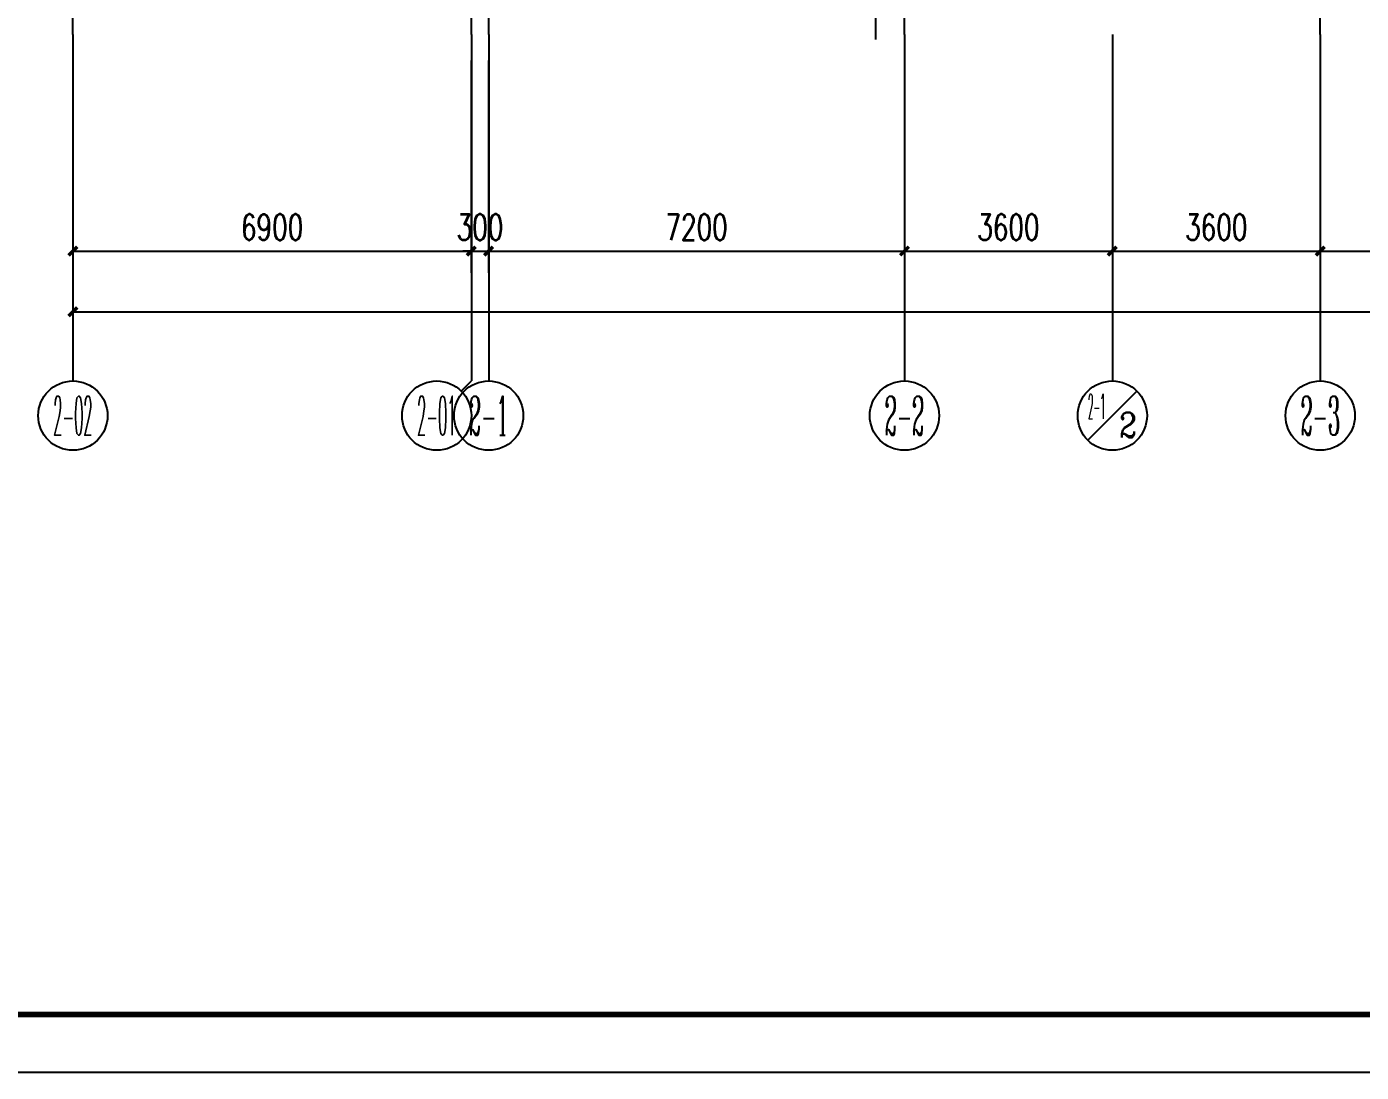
# Model space of a CAD drawing. Extents: x -6243262 to 3079315, y -2914302 to 172723.
# Drawn here: x -2683831 to -2660720, y -742442 to -724338 of the extents above; entities that cross this region are included whole.
import ezdxf
from ezdxf.enums import TextEntityAlignment as Align

# ---------------------------------------------------------------- set-up
doc = ezdxf.new("R2010")
doc.units = 0
doc.header["$LTSCALE"] = 1000
doc.linetypes.add('DOTE', pattern=[2.42, 2, -0.2, 0.02, -0.2])
for name, color, linetype in [('AXIS', 3, 'Continuous'), ('AXIS_TEXT', 7, 'Continuous'), ('DOTE', 24, 'Continuous'), ('PUB_TITLE', 4, 'Continuous')]:
    doc.layers.add(name, color=color, linetype=linetype)
doc.styles.add('_TCH_AXIS', font='COMPLEX', dxfattribs={"bigfont": 'GBCBIG'})
doc.styles.add('_TCH_DIM_T3', font='SIMPLEX', dxfattribs={"width": 0.705882, "bigfont": 'GBCBIG'})
doc.styles.add('COMPLEX', font='COMPLEX')
doc.dimstyles.new('_TCH_ARCH&&150', dxfattribs={"dimtxt": 446.25, "dimasz": 150, "dimexe": 375, "dimexo": 450, "dimgap": 189.375, "dimtad": 1, "dimdec": 0, "dimzin": 0, "dimdsep": 46, "dimtxsty": '_TCH_DIM_T3', "dimblk": 'ARCHTICK', "dimcen": 0.09, "dimclrt": 7, "dimazin": 2, "dimtfac": 1, "dimtdec": 0, "dimtix": 1, "dimtmove": 2, "dimatfit": 3, "dimfxl": 0, "dimtolj": 1, "dimtzin": 0, "dimarcsym": 0})

# ---------------------------------------------------------------- blocks, each defined once
blk = doc.blocks.new('_ArchTick')
at = {"color": 0, "linetype": 'ByBlock', "const_width": 0.4}
blk.add_lwpolyline([(-0.5, -0.5), (0.5, 0.5)], dxfattribs=at)
blk = doc.blocks.new('*D1196')
at = {"layer": 'AXIS', "color": 0, "lineweight": -2, "transparency": 16777216}
for p, q in [((-2683031, -724923), (-2683031, -728598)), ((-2676131, -724923), (-2676131, -728598)), ((-2683031, -728223), (-2676131, -728223))]:
    blk.add_line(p, q, dxfattribs=at)
at = {"layer": 'Defpoints', "color": 0, "transparency": 16777216}
for p in [(-2683031, -724473), (-2676131, -724473), (-2676131, -728223)]:
    blk.add_point(p, dxfattribs=at)
at = {"layer": 'AXIS', "color": 0, "lineweight": -2, "transparency": 16777216, "xscale": 150, "yscale": 150, "zscale": 150, "rotation": 180}
blk.add_blockref('_ArchTick', (-2683031, -728223), dxfattribs=at)
at = {"layer": 'AXIS', "color": 0, "lineweight": -2, "transparency": 16777216, "xscale": 150, "yscale": 150, "zscale": 150}
blk.add_blockref('_ArchTick', (-2676131, -728223), dxfattribs=at)
at = {"layer": 'AXIS', "color": 7, "transparency": 16777216, "insert": (-2679581, -727810), "char_height": 446.2, "attachment_point": 5, "style": '_TCH_DIM_T3'}
blk.add_mtext('\\A1;6900', dxfattribs=at)
blk = doc.blocks.new('*D1197')
at = {"layer": 'AXIS', "color": 0, "lineweight": -2, "transparency": 16777216}
for p, q in [((-2676131, -724923), (-2676131, -728598)), ((-2675831, -724923), (-2675831, -728598)), ((-2676131, -728223), (-2676281, -728223)), ((-2676131, -728223), (-2675831, -728223)), ((-2675831, -728223), (-2675681, -728223))]:
    blk.add_line(p, q, dxfattribs=at)
at = {"layer": 'Defpoints', "color": 0, "transparency": 16777216}
for p in [(-2676131, -724473), (-2675831, -724473), (-2675831, -728223)]:
    blk.add_point(p, dxfattribs=at)
at = {"layer": 'AXIS', "color": 0, "lineweight": -2, "transparency": 16777216, "xscale": 150, "yscale": 150, "zscale": 150}
blk.add_blockref('_ArchTick', (-2676131, -728223), dxfattribs=at)
at = {"layer": 'AXIS', "color": 0, "lineweight": -2, "transparency": 16777216, "xscale": 150, "yscale": 150, "zscale": 150, "rotation": 180}
blk.add_blockref('_ArchTick', (-2675831, -728223), dxfattribs=at)
at = {"layer": 'AXIS', "color": 7, "transparency": 16777216, "insert": (-2675981, -727810), "char_height": 446.2, "attachment_point": 5, "style": '_TCH_DIM_T3'}
blk.add_mtext('\\A1;300', dxfattribs=at)
blk = doc.blocks.new('*D1198')
at = {"layer": 'AXIS', "color": 0, "lineweight": -2, "transparency": 16777216}
for p, q in [((-2675831, -724923), (-2675831, -728598)), ((-2668631, -724923), (-2668631, -728598)), ((-2675831, -728223), (-2668631, -728223))]:
    blk.add_line(p, q, dxfattribs=at)
at = {"layer": 'Defpoints', "color": 0, "transparency": 16777216}
for p in [(-2675831, -724473), (-2668631, -724473), (-2668631, -728223)]:
    blk.add_point(p, dxfattribs=at)
at = {"layer": 'AXIS', "color": 0, "lineweight": -2, "transparency": 16777216, "xscale": 150, "yscale": 150, "zscale": 150, "rotation": 180}
blk.add_blockref('_ArchTick', (-2675831, -728223), dxfattribs=at)
at = {"layer": 'AXIS', "color": 0, "lineweight": -2, "transparency": 16777216, "xscale": 150, "yscale": 150, "zscale": 150}
blk.add_blockref('_ArchTick', (-2668631, -728223), dxfattribs=at)
at = {"layer": 'AXIS', "color": 7, "transparency": 16777216, "insert": (-2672231, -727810), "char_height": 446.2, "attachment_point": 5, "style": '_TCH_DIM_T3'}
blk.add_mtext('\\A1;7200', dxfattribs=at)
blk = doc.blocks.new('*D1199')
at = {"layer": 'AXIS', "color": 0, "lineweight": -2, "transparency": 16777216}
for p, q in [((-2668631, -724923), (-2668631, -728598)), ((-2665031, -724923), (-2665031, -728598)), ((-2668631, -728223), (-2665031, -728223))]:
    blk.add_line(p, q, dxfattribs=at)
at = {"layer": 'Defpoints', "color": 0, "transparency": 16777216}
for p in [(-2668631, -724473), (-2665031, -724473), (-2665031, -728223)]:
    blk.add_point(p, dxfattribs=at)
at = {"layer": 'AXIS', "color": 0, "lineweight": -2, "transparency": 16777216, "xscale": 150, "yscale": 150, "zscale": 150, "rotation": 180}
blk.add_blockref('_ArchTick', (-2668631, -728223), dxfattribs=at)
at = {"layer": 'AXIS', "color": 0, "lineweight": -2, "transparency": 16777216, "xscale": 150, "yscale": 150, "zscale": 150}
blk.add_blockref('_ArchTick', (-2665031, -728223), dxfattribs=at)
at = {"layer": 'AXIS', "color": 7, "transparency": 16777216, "insert": (-2666831, -727810), "char_height": 446.2, "attachment_point": 5, "style": '_TCH_DIM_T3'}
blk.add_mtext('\\A1;3600', dxfattribs=at)
blk = doc.blocks.new('*D1200')
at = {"layer": 'AXIS', "color": 0, "lineweight": -2, "transparency": 16777216}
for p, q in [((-2665031, -724923), (-2665031, -728598)), ((-2661431, -724923), (-2661431, -728598)), ((-2665031, -728223), (-2661431, -728223))]:
    blk.add_line(p, q, dxfattribs=at)
at = {"layer": 'Defpoints', "color": 0, "transparency": 16777216}
for p in [(-2665031, -724473), (-2661431, -724473), (-2661431, -728223)]:
    blk.add_point(p, dxfattribs=at)
at = {"layer": 'AXIS', "color": 0, "lineweight": -2, "transparency": 16777216, "xscale": 150, "yscale": 150, "zscale": 150, "rotation": 180}
blk.add_blockref('_ArchTick', (-2665031, -728223), dxfattribs=at)
at = {"layer": 'AXIS', "color": 0, "lineweight": -2, "transparency": 16777216, "xscale": 150, "yscale": 150, "zscale": 150}
blk.add_blockref('_ArchTick', (-2661431, -728223), dxfattribs=at)
at = {"layer": 'AXIS', "color": 7, "transparency": 16777216, "insert": (-2663231, -727810), "char_height": 446.2, "attachment_point": 5, "style": '_TCH_DIM_T3'}
blk.add_mtext('\\A1;3600', dxfattribs=at)
blk = doc.blocks.new('*D1201')
at = {"layer": 'AXIS', "color": 0, "lineweight": -2, "transparency": 16777216}
for p, q in [((-2661431, -724923), (-2661431, -728598)), ((-2654231, -724923), (-2654231, -728598)), ((-2661431, -728223), (-2654231, -728223))]:
    blk.add_line(p, q, dxfattribs=at)
at = {"layer": 'Defpoints', "color": 0, "transparency": 16777216}
for p in [(-2661431, -724473), (-2654231, -724473), (-2654231, -728223)]:
    blk.add_point(p, dxfattribs=at)
at = {"layer": 'AXIS', "color": 0, "lineweight": -2, "transparency": 16777216, "xscale": 150, "yscale": 150, "zscale": 150, "rotation": 180}
blk.add_blockref('_ArchTick', (-2661431, -728223), dxfattribs=at)
at = {"layer": 'AXIS', "color": 0, "lineweight": -2, "transparency": 16777216, "xscale": 150, "yscale": 150, "zscale": 150}
blk.add_blockref('_ArchTick', (-2654231, -728223), dxfattribs=at)
at = {"layer": 'AXIS', "color": 7, "transparency": 16777216, "insert": (-2657831, -727810), "char_height": 446.2, "attachment_point": 5, "style": '_TCH_DIM_T3'}
blk.add_mtext('\\A1;7200', dxfattribs=at)
blk = doc.blocks.new('*D1212')
at = {"layer": 'AXIS', "color": 0, "lineweight": -2, "transparency": 16777216}
for p, q in [((-2683031, -725223), (-2683031, -729648)), ((-2609031, -725223), (-2609031, -729648)), ((-2683031, -729273), (-2609031, -729273))]:
    blk.add_line(p, q, dxfattribs=at)
at = {"layer": 'Defpoints', "color": 0, "transparency": 16777216}
for p in [(-2683031, -724773), (-2609031, -724773), (-2609031, -729273)]:
    blk.add_point(p, dxfattribs=at)
at = {"layer": 'AXIS', "color": 0, "lineweight": -2, "transparency": 16777216, "xscale": 150, "yscale": 150, "zscale": 150, "rotation": 180}
blk.add_blockref('_ArchTick', (-2683031, -729273), dxfattribs=at)
at = {"layer": 'AXIS', "color": 0, "lineweight": -2, "transparency": 16777216, "xscale": 150, "yscale": 150, "zscale": 150}
blk.add_blockref('_ArchTick', (-2609031, -729273), dxfattribs=at)
at = {"layer": 'AXIS', "color": 7, "transparency": 16777216, "insert": (-2646031, -728860), "char_height": 446.2, "attachment_point": 5, "style": '_TCH_DIM_T3'}
blk.add_mtext('\\A1;74000', dxfattribs=at)
blk = doc.blocks.new('_AXISO')
at = {"color": 0}
blk.add_circle((0, 0), 0.5, dxfattribs=at)
at = {"layer": 'AXIS_TEXT', "color": 0, "style": 'COMPLEX', "width": 1.041667}
blk.add_attdef('A', text='', height=0.56, dxfattribs=at).set_placement((-0.25, -0.28), (0.25, -0.28), align=Align.FIT)

msp = doc.modelspace()

# ---------------------------------------------------------------- linework, layer by layer
msp.add_lwpolyline([(-2669130.6, -721491.3), (-2669130.6, -724558.6)])
at = {"layer": 'AXIS'}
for p, q in [((-2683030.6, -724472.5), (-2683030.6, -730472.5)), ((-2676130.6, -724472.5), (-2676130.6, -730472.5)), ((-2675830.6, -724472.5), (-2675830.6, -730472.5)), ((-2668630.6, -724472.5), (-2668630.6, -730472.5)), ((-2665030.6, -724472.5), (-2665030.6, -730472.5)), ((-2661430.6, -724472.5), (-2661430.6, -730472.5)), ((-2676306.3, -730648.3), (-2676130.6, -730472.5)), ((-2665454.8, -731496.8), (-2664606.3, -730648.3))]:
    msp.add_line(p, q, dxfattribs=at)
msp.add_circle((-2665030.6, -731072.5), 600, dxfattribs=at)
at = {"layer": 'DOTE', "linetype": 'DOTE'}
for p, q in [((-2683030.6, -724472.5), (-2683030.6, -695158.9)), ((-2675830.6, -724472.5), (-2675830.6, -705222.6)), ((-2668630.6, -724472.5), (-2668630.6, -705222.6)), ((-2661430.6, -724472.5), (-2661430.6, -705222.6)), ((-2676130.6, -724472.5), (-2676130.6, -713972.6))]:
    msp.add_line(p, q, dxfattribs=at)
at = {"layer": 'PUB_TITLE'}
msp.add_lwpolyline([(-2700073.1, -742441.9), (-2581173.1, -742441.9), (-2581173.1, -658341.9), (-2700073.1, -658341.9)], close=True, dxfattribs=at)
at = {"layer": 'PUB_TITLE', "const_width": 100}
msp.add_lwpolyline([(-2697573.1, -741441.9), (-2582173.1, -741441.9), (-2582173.1, -659341.9), (-2697573.1, -659341.9)], close=True, dxfattribs=at)

# ---------------------------------------------------------------- block references
at = {"layer": 'AXIS'}
ref = msp.add_blockref('_AXISO', (-2683030.6, -731072.5), dxfattribs=dict(at, xscale=1200, yscale=1200, zscale=1200))
ref.add_attrib('A', '2-02', dxfattribs={"layer": 'AXIS_TEXT', "height": 678.82, "style": '_TCH_AXIS', "width": 0.2625}).set_placement((-2683370, -731412), (-2682691.1, -731412), align=Align.FIT)
ref = msp.add_blockref('_AXISO', (-2676730.6, -731072.5), dxfattribs=dict(at, xscale=1200, yscale=1200, zscale=1200))
ref.add_attrib('A', '2-01', dxfattribs={"layer": 'AXIS_TEXT', "height": 678.82, "style": '_TCH_AXIS', "width": 0.28}).set_placement((-2677070, -731412), (-2676391.1, -731412), align=Align.FIT)
ref = msp.add_blockref('_AXISO', (-2675830.6, -731072.5), dxfattribs=dict(at, xscale=1200, yscale=1200, zscale=1200))
ref.add_attrib('A', '2-1', dxfattribs={"layer": 'AXIS_TEXT', "height": 678.82, "style": '_TCH_AXIS', "width": 0.381818}).set_placement((-2676170, -731412), (-2675491.1, -731412), align=Align.FIT)
ref = msp.add_blockref('_AXISO', (-2668630.6, -731072.5), dxfattribs=dict(at, xscale=1200, yscale=1200, zscale=1200))
ref.add_attrib('A', '2-2', dxfattribs={"layer": 'AXIS_TEXT', "height": 678.82, "style": '_TCH_AXIS', "width": 0.35}).set_placement((-2668970, -731412), (-2668291.1, -731412), align=Align.FIT)
ref = msp.add_blockref('_AXISO', (-2661430.6, -731072.5), dxfattribs=dict(at, xscale=1200, yscale=1200, zscale=1200))
ref.add_attrib('A', '2-3', dxfattribs={"layer": 'AXIS_TEXT', "height": 678.82, "style": '_TCH_AXIS', "width": 0.35}).set_placement((-2661770, -731412), (-2661091.1, -731412), align=Align.FIT)

# ---------------------------------------------------------------- texts
at = {"layer": 'AXIS_TEXT', "color": 7, "style": '_TCH_AXIS'}
for s, height, width, p, p2 in [('2-1', 429.33, 0.266804, (-2665450.6, -731126.2), (-2665150.6, -731126.2)), ('2', 429.3, 1.048157, (-2664910.6, -731448.2), (-2664610.6, -731448.2))]:
    msp.add_text(s, height=height, dxfattribs=dict(at, width=width)).set_placement(p, p2, align=Align.FIT)

# ---------------------------------------------------------------- dimensions: what is measured, and where the dimension line sits
at = {"layer": 'AXIS'}
for p1, p2, distance, picture, middle in [((-2683030.6, -724472.6), (-2676130.6, -724472.6), -3750, '*D1196', (-2679580.6, -727810.1)), ((-2676130.6, -724472.6), (-2675830.6, -724472.6), -3750, '*D1197', (-2675980.6, -727810.1)), ((-2675830.6, -724472.6), (-2668630.6, -724472.6), -3750, '*D1198', (-2672230.6, -727810.1)), ((-2668630.6, -724472.6), (-2665030.6, -724472.6), -3750, '*D1199', (-2666830.6, -727810.1)), ((-2665030.6, -724472.6), (-2661430.6, -724472.6), -3750, '*D1200', (-2663230.6, -727810.1)), ((-2661430.6, -724472.6), (-2654230.6, -724472.6), -3750, '*D1201', (-2657830.6, -727810.1)), ((-2683030.6, -724772.6), (-2609030.6, -724772.6), -4500, '*D1212', (-2646030.6, -728860.1))]:
    dim = msp.add_aligned_dim(p1=p1, p2=p2, distance=distance, dimstyle='_TCH_ARCH&&150', dxfattribs=at)
    dim.commit()
    dim.dimension.update_dxf_attribs({"geometry": picture, "text_midpoint": middle})

doc.saveas('drawing.dxf')
